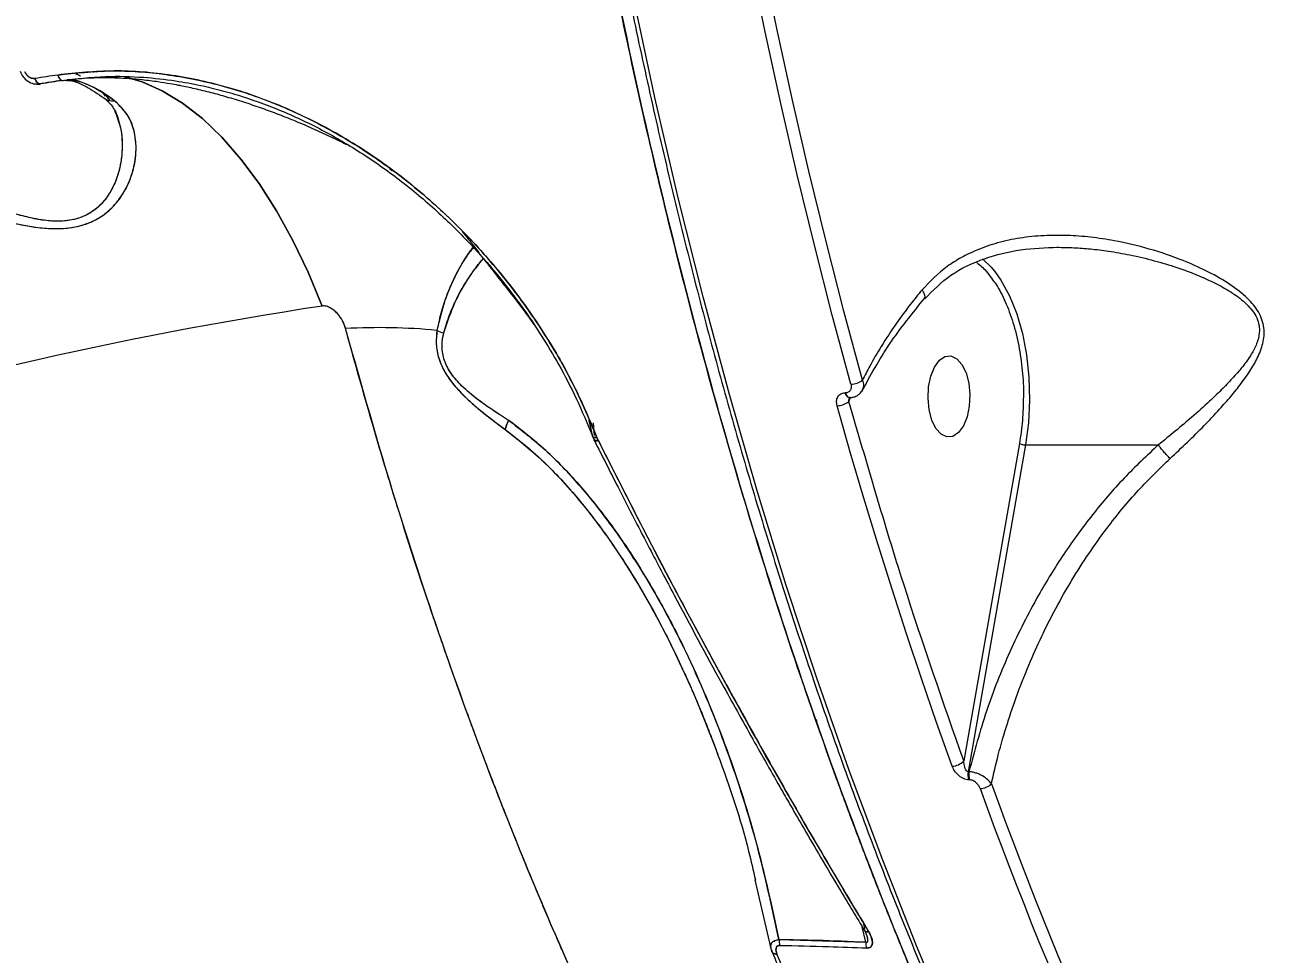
# Model space of a CAD drawing. Header units: millimetres. Extents: x -5873 to 5805, y -5301 to 4302.
# Drawn here: x 123.6 to 261.6, y 790.6 to 893.4 of the extents above; entities that cross this region are included whole.
import ezdxf

# ---------------------------------------------------------------- set-up
doc = ezdxf.new("R2010")
doc.units = ezdxf.units.MM
for name, color, linetype in [('DIKOM_ОБЪЕКТ', 7, 'Continuous'), ('DIKOM_РАЗМЕР_ЗОНА', 7, 'Continuous'), ('DIKOM_РАЗМЕР_ОБЪЕКТА', 7, 'Continuous')]:
    doc.layers.add(name, color=color, linetype=linetype)
doc.styles.add('style1', font='arial.ttf', dxfattribs={"width": 0.8})
doc.dimstyles.new('1-50', dxfattribs={"dimtxt": 300, "dimasz": 200, "dimexe": 100, "dimexo": 0, "dimgap": 100, "dimtad": 1, "dimtxsty": 'style1', "dimcen": 200, "dimclrd": 7, "dimclre": 7, "dimclrt": 7, "dimadec": 1, "dimazin": 2, "dimtfac": 1, "dimtmove": 0, "dimatfit": 2, "dimfxl": 0, "dimlwd": 25, "dimlwe": 18, "dimarcsym": 0})

# ---------------------------------------------------------------- blocks, each defined once
blk = doc.blocks.new('*D9')
at = {"layer": 'Defpoints', "color": 0, "transparency": 16777216}
for p in [(1338.11, 2802.44), (-4588.97, -1585.51), (-117.5, -1585.51)]:
    blk.add_point(p, dxfattribs=at)
at = {"layer": 'DIKOM_РАЗМЕР_ОБЪЕКТА', "color": 7, "lineweight": 18, "transparency": 16777216}
for p, q in [((1338.11, 2802.44), (-4688.97, 2802.44)), ((-117.5, -1585.51), (-4688.97, -1585.51))]:
    blk.add_line(p, q, dxfattribs=at)
at = {"layer": 'DIKOM_РАЗМЕР_ОБЪЕКТА', "color": 7, "lineweight": 25, "transparency": 16777216}
blk.add_line((-4588.97, 2602.44), (-4588.97, -1385.51), dxfattribs=at)
at = {"layer": 'DIKOM_РАЗМЕР_ОБЪЕКТА', "color": 7, "transparency": 16777216}
for points in [[(-4622.31, 2602.44), (-4555.64, 2602.44), (-4588.97, 2802.44)], [(-4622.31, -1385.51), (-4555.64, -1385.51), (-4588.97, -1585.51)]]:
    blk.add_solid(points, dxfattribs=at)
at = {"layer": 'DIKOM_РАЗМЕР_ОБЪЕКТА', "color": 7, "transparency": 16777216, "insert": (-4842.15, 460.98), "char_height": 300, "attachment_point": 5, "rotation": 90, "style": 'style1'}
blk.add_mtext('4400', dxfattribs=at)
blk = doc.blocks.new('*D10')
at = {"layer": 'Defpoints', "color": 0, "transparency": 16777216}
for p in [(4304.51, 1053.39), (-1538.59, -1332.39), (4304.51, -4224.84)]:
    blk.add_point(p, dxfattribs=at)
at = {"layer": 'DIKOM_РАЗМЕР_ОБЪЕКТА', "color": 7, "lineweight": 18, "transparency": 16777216}
for p, q in [((4304.51, 1053.39), (4304.51, -4324.84)), ((-1538.59, -1332.39), (-1538.59, -4324.84))]:
    blk.add_line(p, q, dxfattribs=at)
at = {"layer": 'DIKOM_РАЗМЕР_ОБЪЕКТА', "color": 7, "lineweight": 25, "transparency": 16777216}
blk.add_line((-1338.59, -4224.84), (4104.51, -4224.84), dxfattribs=at)
at = {"layer": 'DIKOM_РАЗМЕР_ОБЪЕКТА', "color": 7, "transparency": 16777216}
for points in [[(-1338.59, -4191.51), (-1338.59, -4258.18), (-1538.59, -4224.84)], [(4104.51, -4191.51), (4104.51, -4258.18), (4304.51, -4224.84)]]:
    blk.add_solid(points, dxfattribs=at)
at = {"layer": 'DIKOM_РАЗМЕР_ОБЪЕКТА', "color": 7, "transparency": 16777216, "insert": (1679.28, -3971.67), "char_height": 300, "attachment_point": 5, "style": 'style1'}
blk.add_mtext('5850', dxfattribs=at)
blk = doc.blocks.new('*D11')
at = {"layer": 'Defpoints', "color": 0, "transparency": 16777216}
for p in [(-510, 4302.44), (-5422.89, -3651.6), (284.83, -3651.6)]:
    blk.add_point(p, dxfattribs=at)
at = {"layer": 'DIKOM_РАЗМЕР_ЗОНА', "color": 7, "lineweight": 18, "transparency": 16777216}
for p, q in [((-510, 4302.44), (-5522.89, 4302.44)), ((284.83, -3651.6), (-5522.89, -3651.6))]:
    blk.add_line(p, q, dxfattribs=at)
at = {"layer": 'DIKOM_РАЗМЕР_ЗОНА', "color": 7, "lineweight": 25, "transparency": 16777216}
blk.add_line((-5422.89, 4102.44), (-5422.89, -3451.6), dxfattribs=at)
at = {"layer": 'DIKOM_РАЗМЕР_ЗОНА', "color": 7, "transparency": 16777216}
for points in [[(-5456.22, 4102.44), (-5389.56, 4102.44), (-5422.89, 4302.44)], [(-5456.22, -3451.6), (-5389.56, -3451.6), (-5422.89, -3651.6)]]:
    blk.add_solid(points, dxfattribs=at)
at = {"layer": 'DIKOM_РАЗМЕР_ЗОНА', "color": 7, "transparency": 16777216, "insert": (-5676.06, -474.49), "char_height": 300, "attachment_point": 5, "rotation": 90, "style": 'style1'}
blk.add_mtext('7950', dxfattribs=at)

msp = doc.modelspace()

# ---------------------------------------------------------------- linework, layer by layer
at = {"layer": 'DIKOM_ОБЪЕКТ', "color": 7, "linetype": 'Continuous', "lineweight": 15}
for p, q in [((131.181, 888.145), (131.186, 888.129)), ((132.223, 888.204), (132.216, 888.223)), ((132.697, 887.571), (133.927, 887.654)), ((125.354, 886.864), (125.175, 886.871)), ((125.183, 886.866), (125.354, 886.864)), ((125.612, 886.93), (125.354, 886.864)), ((125.554, 886.922), (125.354, 886.864)), ((131.824, 886.063), (131.802, 886.132)), ((132.272, 885.787), (132.506, 885.492)), ((132.435, 885.749), (132.959, 885.061)), ((132.84, 885.073), (132.929, 884.962)), ((133.217, 885.195), (133.209, 885.219)), ((133.9, 883.13), (133.648, 883.89)), ((163.981, 877.471), (164.259, 877.297)), ((198.712, 856.792), (198.68, 856.792)), ((214.379, 852.688), (214.351, 852.688)), ((184.641, 851.977), (184.614, 851.968)), ((214.771, 851.75), (214.96, 852.182)), ((214.804, 852.163), (214.833, 852.163)), ((186.401, 848.004), (186.021, 849.689)), ((186.388, 848.001), (186.053, 849.617)), ((186.475, 849.379), (186.605, 847.959)), ((186.544, 848.538), (186.602, 847.963)), ((186.588, 848.452), (186.589, 848.439)), ((186.396, 847.884), (186.58, 847.478)), ((186.582, 847.476), (186.596, 847.448)), ((186.587, 847.477), (186.59, 847.463)), ((186.897, 847.759), (187.037, 847.451)), ((187.037, 847.451), (187.058, 847.409)), ((201.193, 847.861), (201.191, 847.861)), ((201.21, 847.792), (201.213, 847.792)), ((233.629, 847.104), (227.471, 811.982)), ((234.301, 846.942), (227.962, 810.787)), ((234.301, 846.942), (249.01, 846.943)), ((249.01, 846.943), (249.013, 846.942)), ((211.139, 816.55), (211.229, 816.159)), ((211.386, 815.731), (211.313, 816.046)), ((200.2, 812.897), (200.031, 813.354)), ((228.051, 810.787), (227.962, 810.787)), ((228.117, 809.887), (228.029, 809.887)), ((204.375, 798.828), (206.082, 791.365)), ((216.64, 791.92), (216.243, 793.631)), ((216.349, 794.117), (216.502, 793.46)), ((216.53, 793.587), (216.443, 793.959)), ((207.035, 792.214), (216.64, 791.92)), ((216.514, 793.18), (216.748, 792.648)), ((216.721, 791.283), (207.13, 791.579))]:
    msp.add_line(p, q, dxfattribs=at)
at = {"layer": 'DIKOM_ОБЪЕКТ', "color": 7, "linetype": 'Continuous', "lineweight": 15, "flags": 128}
for points in [[(214.99, 853.66), (212.93, 861.299), (210.95, 869.018), (209.053, 876.814), (207.239, 884.684), (205.508, 892.625), (203.862, 900.633), (202.3, 908.705), (200.824, 916.838)], [(216.265, 854.098), (214.21, 861.72), (212.235, 869.422), (210.342, 877.201), (208.531, 885.054), (206.804, 892.977), (205.162, 900.968), (203.604, 909.022), (202.131, 917.137)], [(262.699, 715.338), (257.717, 722.755), (252.847, 730.449), (248.095, 738.415), (243.464, 746.645), (238.958, 755.133), (234.581, 763.87), (230.336, 772.851), (226.227, 782.067), (222.257, 791.511), (218.43, 801.174), (214.75, 811.049), (211.218, 821.127), (207.839, 831.4), (204.614, 841.859), (201.547, 852.495), (198.641, 863.299), (195.897, 874.263), (193.318, 885.376), (190.906, 896.63)], [(125.354, 886.864), (125.273, 886.85), (125.188, 886.864), (125.102, 886.906), (125.018, 886.975), (124.938, 887.068), (124.864, 887.183), (124.799, 887.317), (124.743, 887.466)], [(127.252, 887.847), (127.306, 887.698), (127.371, 887.564), (127.445, 887.449), (127.525, 887.356), (127.609, 887.287), (127.694, 887.245), (127.779, 887.231), (127.861, 887.245)], [(134.656, 887.656), (136.574, 887.107), (138.814, 886.116), (141.044, 884.752), (143.246, 883.028), (145.404, 880.956), (147.5, 878.553), (149.519, 875.837), (151.444, 872.829), (153.261, 869.553), (154.955, 866.033), (156.514, 862.299)], [(156.514, 862.299), (154.955, 866.033), (153.261, 869.553), (151.444, 872.829), (149.519, 875.837), (147.5, 878.553), (145.404, 880.956), (143.246, 883.028), (141.044, 884.752), (138.814, 886.116), (136.574, 887.107), (134.737, 887.638)], [(229.531, 867.524), (230.511, 866.583), (230.905, 866.114)], [(230.905, 866.114), (231.583, 865.159), (232.531, 863.433), (233.333, 861.447), (233.969, 859.247), (234.425, 856.884), (234.69, 854.414), (234.758, 851.894), (234.628, 849.384), (234.301, 846.942)], [(223.827, 854.544), (224.234, 855.55), (224.772, 856.293), (225.395, 856.712), (226.054, 856.773), (226.695, 856.471), (227.266, 855.831), (227.722, 854.904), (228.024, 853.766), (228.149, 852.508), (228.086, 851.233), (227.841, 850.044), (227.434, 849.037), (226.896, 848.294), (226.273, 847.875), (225.614, 847.814), (224.973, 848.116), (224.401, 848.756), (223.946, 849.683), (223.644, 850.822), (223.519, 852.08), (223.582, 853.355), (223.827, 854.544)], [(226.192, 811.409), (224.476, 816.237), (222.795, 821.111), (221.15, 826.031), (219.54, 830.995), (217.966, 836.002), (216.428, 841.051), (214.926, 846.141), (213.461, 851.271)], [(186.897, 847.759), (186.771, 847.75), (186.659, 847.753), (186.563, 847.768), (186.486, 847.795), (186.431, 847.833), (186.397, 847.882), (186.387, 847.939), (186.401, 848.004)], [(186.58, 847.479), (186.584, 847.471), (186.626, 847.434), (186.694, 847.413), (186.788, 847.409), (186.903, 847.421), (187.037, 847.451)], [(187.037, 847.451), (186.903, 847.421), (186.788, 847.409), (186.694, 847.413), (186.626, 847.434), (186.584, 847.471), (186.581, 847.476)], [(187.058, 847.409), (186.924, 847.383), (186.809, 847.373), (186.714, 847.379), (186.644, 847.401), (186.601, 847.439), (186.586, 847.484)], [(186.596, 847.448), (186.601, 847.439), (186.644, 847.401), (186.714, 847.379), (186.809, 847.373), (186.924, 847.383), (187.058, 847.409)], [(216.952, 793.106), (216.823, 793.09), (216.71, 793.093), (216.615, 793.114), (216.542, 793.153), (216.494, 793.209), (216.47, 793.281), (216.473, 793.365), (216.502, 793.46)], [(206.806, 790.619), (206.675, 790.624), (206.557, 790.644), (206.454, 790.679), (206.369, 790.728), (206.304, 790.789), (206.261, 790.861), (206.24, 790.943), (206.243, 791.032)], [(206.243, 791.032), (206.24, 790.943), (206.261, 790.861), (206.304, 790.789), (206.369, 790.728), (206.454, 790.679), (206.557, 790.644), (206.675, 790.624), (206.806, 790.619)]]:
    msp.add_lwpolyline(points, dxfattribs=at)
at = {"layer": 'DIKOM_ОБЪЕКТ', "color": 7, "linetype": 'Continuous', "lineweight": 15}
for centre, radius, start, end in [((192.605, 449.745), 442.95, 98.48442, 98.81261), ((125.626, 887.652), 0.902, 191.92126, 240.72259), ((193.489, 446.204), 445.924, 98.48521, 98.81095), ((192.53, 453.614), 438.427, 98.48226, 98.8136), ((128.129, 888.028), 0.896, 191.64975, 240.71278), ((127.778, 887.486), 0.254, 250.05702, 289.08596), ((125.271, 887.104), 0.254, 250.01398, 289.10767), ((133.319, 886.601), 1.608, 232.69759, 277.18476), ((133.319, 886.603), 1.61, 233.8123, 277.17223), ((225.958, 408.075), 459.502, 98.69243, 115.72575), ((162.754, 789.576), 70.327, 84.74059, 92.98845), ((170.577, 862.029), 2.786, 240.39866, 256.91357), ((214.987, 855.744), 2.084, 270.0914, 307.84635), ((214.94, 852.74), 0.591, 185.0568, 257.31726), ((214.971, 852.741), 0.594, 185.17145, 256.75228), ((213.472, 853.273), 2.002, 269.70481, 310.45992), ((186.745, 848.237), 0.502, 227.04781, 287.67981), ((226.186, 813.134), 1.726, 270.19237, 318.12063), ((229.741, 810.467), 1.808, 169.80795, 198.70242), ((229.832, 810.467), 1.809, 169.82164, 198.68873), ((229.271, 810.674), 1.753, 270.61351, 316.09498), ((656.901, 963.486), 454.688, 199.87293, 209.0148), ((657.213, 963.687), 453.697, 199.87299, 209.01459), ((208.825, 792.157), 1.791, 178.17881, 198.85249), ((216.802, 793.55), 0.469, 232.09565, 288.69843), ((218.406, 791.821), 1.769, 176.77889, 197.70479)]:
    msp.add_arc(centre, radius, start, end, dxfattribs=at)
for points, knots in [([(175.014, 1051.289), (175.028, 1047.753), (175.049, 1042.626), (175.187, 1034.863), (175.36, 1027.895), (175.651, 1019.583), (176.049, 1010.848), (176.568, 1001.7), (177.214, 992.269), (177.99, 982.631), (178.9, 972.845), (179.946, 962.954), (181.13, 952.996), (182.451, 942.999), (183.912, 932.987), (185.511, 922.981), (187.248, 912.999), (189.124, 903.057), (191.136, 893.169), (193.285, 883.348), (195.57, 873.607), (197.987, 863.956), (200.538, 854.406), (203.219, 844.968), (206.029, 835.649), (208.967, 826.46), (212.029, 817.408), (215.215, 808.503), (218.522, 799.75), (221.948, 791.158), (225.49, 782.734), (229.146, 774.485), (232.913, 766.417), (236.789, 758.537), (240.772, 750.85), (244.858, 743.362), (249.045, 736.079), (253.33, 729.007), (257.71, 722.15), (262.183, 715.512), (266.746, 709.1), (271.396, 702.917), (276.129, 696.967), (280.944, 691.255), (285.837, 685.785), (290.806, 680.56), (295.848, 675.584), (300.96, 670.86), (306.14, 666.391), (311.385, 662.182), (316.693, 658.235), (322.061, 654.554), (327.486, 651.138), (332.969, 648.003), (338.218, 645.26), (341.657, 643.702), (343.236, 642.987)], [0, 0, 0, 0, 0.0188203, 0.0272906, 0.0413382, 0.0559454, 0.0716292, 0.0880072, 0.1049248, 0.1222587, 0.1399212, 0.1578473, 0.1759879, 0.1943055, 0.2127706, 0.2313597, 0.250054, 0.2688381, 0.2876993, 0.3066269, 0.3256122, 0.3446474, 0.3637262, 0.3828431, 0.4019932, 0.4211724, 0.440377, 0.4596039, 0.4788505, 0.4981141, 0.5173929, 0.5366851, 0.5559887, 0.575303, 0.5946264, 0.6139584, 0.633298, 0.6526451, 0.671999, 0.69136, 0.7107281, 0.7301038, 0.7494874, 0.7688801, 0.7882827, 0.8076968, 0.8271239, 0.8465664, 0.8660261, 0.8855061, 0.9050094, 0.9245394, 0.9441, 0.9636955, 0.9833307, 1, 1, 1, 1]), ([(-75.561, 828.369), (-68.742, 832.662), (-55.104, 841.248), (-34.151, 852.851), (-12.887, 863.492), (8.682, 873.057), (30.504, 881.554), (52.538, 888.957), (74.738, 895.254), (97.06, 900.43), (119.46, 904.483), (141.891, 907.376), (164.316, 909.208), (179.209, 909.459), (186.656, 909.584)], [0, 0, 0, 0, 0.0833334, 0.1666667, 0.2499999, 0.3333331, 0.4166665, 0.4999999, 0.5833336, 0.6666667, 0.7499999, 0.8333334, 0.9166667, 1, 1, 1, 1]), ([(187.009, 907.701), (188.276, 901.279), (190.804, 888.462), (195.196, 869.765), (199.999, 851.549), (205.247, 833.862), (210.928, 816.695), (216.926, 800.368), (223.217, 784.856), (229.752, 770.187), (236.622, 756.133), (243.791, 742.758), (251.398, 729.818), (259.462, 717.35), (268.004, 705.413), (276.87, 694.254), (286.028, 683.925), (295.43, 674.486), (304.842, 666.14), (314.23, 658.834), (323.584, 652.505), (333.091, 647.004), (342.752, 642.339), (352.741, 638.458), (363.012, 635.437), (373.514, 633.397), (382.943, 632.339), (388.869, 632.392), (391.293, 632.413)], [0, 0, 0, 0, 0.0400953, 0.0800379, 0.1197786, 0.1594136, 0.1990368, 0.2387417, 0.2763388, 0.3141464, 0.3518219, 0.3893097, 0.426691, 0.466309, 0.5059894, 0.545827, 0.5859056, 0.625881, 0.665642, 0.7030219, 0.7403758, 0.7777824, 0.8153207, 0.8530729, 0.8931048, 0.932902, 0.9725618, 1, 1, 1, 1]), ([(338.668, 644.47), (336.652, 645.417), (331.241, 647.959), (323.685, 652.493), (315.944, 657.678), (310.977, 661.381), (307.635, 664.024), (305.907, 665.425), (304.181, 666.858), (302.456, 668.325), (300.733, 669.825), (297.508, 672.699), (292.719, 677.197), (286.342, 683.691), (279.79, 690.926), (273.373, 698.611), (267.118, 706.7), (261.302, 714.787), (257.353, 720.669), (255.228, 723.948), (254.698, 724.772), (254.167, 725.602), (253.637, 726.437), (253.106, 727.278), (252.575, 728.124), (252.044, 728.976), (251.248, 730.261), (250.054, 732.211), (248.332, 735.076), (246.213, 738.688), (243.707, 743.083), (240.832, 748.3), (237.613, 754.373), (234.076, 761.346), (230.637, 768.469), (227.348, 775.604), (224.257, 782.605), (221.863, 788.283), (220.172, 792.419), (219.205, 794.819), (218.232, 797.273), (217.252, 799.78), (216.267, 802.342), (215.277, 804.958), (214.282, 807.63), (211.849, 814.277), (208.174, 824.868), (203.553, 839.464), (199.41, 853.804), (195.714, 867.825), (192.441, 881.476), (189.539, 894.693), (187.838, 903.436), (187.009, 907.701)], [0, 0, 0, 0, 0.0293872, 0.0788433, 0.1119317, 0.1453741, 0.1541917, 0.1630337, 0.1718999, 0.1807904, 0.1897053, 0.1986444, 0.23105, 0.2650428, 0.3006227, 0.3377898, 0.3718101, 0.4070594, 0.439096, 0.442294, 0.4455011, 0.4487172, 0.4519428, 0.4551774, 0.4584212, 0.4616742, 0.4649365, 0.4730746, 0.483779, 0.4970496, 0.5130233, 0.5316045, 0.552793, 0.5765888, 0.6029919, 0.6240114, 0.6464332, 0.670257, 0.6775443, 0.684953, 0.6924837, 0.700136, 0.7079101, 0.7158059, 0.7238234, 0.7319627, 0.7752963, 0.816949, 0.856921, 0.8952121, 0.9318223, 0.9667516, 1, 1, 1, 1]), ([(123.088, 888.264), (123.184, 888.053), (123.378, 887.627), (123.919, 887.137), (124.575, 886.832), (125.029, 886.844), (125.257, 886.851)], [0, 0, 0, 0, 0.2453741, 0.4944049, 0.7465879, 1, 1, 1, 1]), ([(124.743, 887.466), (124.616, 887.463), (124.362, 887.457), (124.011, 887.65), (123.753, 887.916), (123.664, 888.116), (123.62, 888.217)], [0, 0, 0, 0, 0.27878, 0.5585717, 0.779267, 1, 1, 1, 1]), ([(123.62, 888.217), (123.672, 888.103), (123.775, 887.876), (124.061, 887.613), (124.403, 887.455), (124.63, 887.462), (124.743, 887.466)], [0, 0, 0, 0, 0.2503257, 0.4998637, 0.7495954, 1, 1, 1, 1]), ([(127.252, 887.847), (129.211, 888.056), (133.13, 888.473), (139.207, 888.031), (145.297, 886.818), (151.322, 884.792), (157.18, 882.016), (162.795, 878.539), (168.079, 874.436), (172.944, 869.793), (177.332, 864.702), (181.165, 859.262), (184.447, 853.577), (186.082, 849.696), (186.897, 847.759)], [0, 0, 0, 0, 0.0836028, 0.1671698, 0.2505502, 0.3338471, 0.4171342, 0.5001807, 0.5837086, 0.6670449, 0.7499141, 0.8335006, 0.9169365, 1, 1, 1, 1]), ([(186.897, 847.759), (185.97, 849.937), (184.119, 854.288), (180.305, 860.623), (175.821, 866.616), (170.654, 872.133), (164.941, 877.015), (158.876, 881.081), (152.623, 884.261), (146.293, 886.555), (139.877, 887.95), (133.46, 888.494), (129.32, 888.063), (127.252, 887.847)], [0, 0, 0, 0, 0.093438, 0.1866568, 0.2803332, 0.373323, 0.4670058, 0.5599259, 0.6480411, 0.7358478, 0.8234844, 0.9117964, 1, 1, 1, 1]), ([(127.677, 887.252), (129.288, 887.437), (132.269, 887.781), (136.509, 887.663), (140.028, 887.278), (142.896, 886.755), (145.356, 886.166), (148.475, 885.258), (152.415, 883.792), (157.07, 881.538), (161.586, 878.819), (165.89, 875.688), (169.847, 872.271), (172.816, 869.273), (175.039, 866.772), (176.899, 864.516), (178.854, 861.901), (180.858, 858.913), (182.788, 855.671), (184.739, 851.932), (185.843, 849.254), (186.426, 847.838)], [0, 0, 0, 0, 0.0700746, 0.1296593, 0.1789884, 0.217595, 0.2495841, 0.2819713, 0.3486684, 0.4166195, 0.4840312, 0.5516045, 0.6192055, 0.6816058, 0.7106546, 0.7456457, 0.7923063, 0.8348154, 0.8834185, 0.9383297, 1, 1, 1, 1]), ([(127.861, 887.245), (128.239, 887.297), (129.018, 887.404), (130.237, 887.508), (131.477, 887.567), (132.692, 887.578), (133.902, 887.549), (135.19, 887.478), (136.692, 887.343), (138.21, 887.15), (139.543, 886.935), (140.368, 886.783), (141.257, 886.609), (142.464, 886.353), (144.157, 885.939), (145.97, 885.439), (147.787, 884.882), (149.619, 884.265), (151.392, 883.617), (153.166, 882.92), (155, 882.152), (156.892, 881.296), (158.316, 880.624), (159.084, 880.223), (159.229, 880.148)], [0, 0, 0, 0, 0.0372338, 0.0767773, 0.1186394, 0.1569797, 0.1933927, 0.2342464, 0.2795295, 0.3359139, 0.377855, 0.4054122, 0.4138206, 0.4619156, 0.5193345, 0.5738544, 0.6334776, 0.6916129, 0.7480696, 0.8026581, 0.8616152, 0.9244077, 0.9857663, 1, 1, 1, 1]), ([(128.113, 887.262), (128.271, 887.259), (128.953, 887.244), (130.336, 886.683), (131.688, 885.766), (132.359, 885.311)], [0, 0, 0, 0, 0.1311413, 0.5684296, 1, 1, 1, 1]), ([(133.52, 885.006), (133.026, 885.363), (132.048, 886.069), (130.64, 886.764), (129.374, 887.235), (128.62, 887.262), (128.289, 887.274)], [0, 0, 0, 0, 0.270298, 0.5346482, 0.7958908, 1, 1, 1, 1]), ([(133.52, 885.006), (132.691, 885.567), (131.036, 886.686), (129.304, 887.311), (128.439, 887.308), (128.303, 887.307)], [0, 0, 0, 0, 0.4586081, 0.9148495, 1, 1, 1, 1]), ([(129.202, 887.987), (129.36, 887.939), (129.539, 887.884), (129.729, 887.759), (129.752, 887.743)], [0, 0, 0, 0, 0.8774546, 1, 1, 1, 1]), ([(129.714, 887.737), (129.612, 887.81), (129.45, 887.925), (129.298, 887.972), (129.242, 887.99)], [0, 0, 0, 0, 0.6291151, 1, 1, 1, 1]), ([(124.698, 886.888), (124.714, 886.882), (124.776, 886.857), (124.841, 886.864), (124.891, 886.87)], [0, 0, 0, 0, 0.2421894, 1, 1, 1, 1]), ([(102.251, 878.783), (103.105, 878.442), (104.812, 877.758), (107.808, 876.569), (111.009, 875.307), (114.039, 874.142), (116.807, 873.137), (119.239, 872.323), (121.542, 871.657), (123.64, 871.182), (125.574, 870.894), (127.44, 870.815), (129.212, 871.005), (130.79, 871.475), (132.104, 872.181), (133.191, 873.066), (134.327, 874.372), (135.284, 876.15), (135.862, 878.261), (135.975, 880.276), (135.636, 882.111), (134.884, 883.746), (133.975, 884.585), (133.52, 885.006)], [0, 0, 0, 0, 0.0625366, 0.1251412, 0.1872075, 0.2492815, 0.2914867, 0.3335156, 0.3742098, 0.4068055, 0.4368906, 0.4690116, 0.4996822, 0.530384, 0.5625165, 0.5926071, 0.6252124, 0.6878464, 0.7504596, 0.8126808, 0.8753094, 0.937553, 1, 1, 1, 1]), ([(102.251, 878.783), (103.392, 878.327), (105.675, 877.414), (109.811, 875.776), (113.674, 874.274), (117.128, 873.02), (120.075, 872.055), (123.125, 871.252), (126.251, 870.774), (129.27, 870.918), (131.743, 871.854), (133.493, 873.297), (134.679, 874.945), (135.434, 876.651), (135.938, 878.698), (135.949, 880.976), (135.258, 883.303), (134.099, 884.439), (133.52, 885.006)], [0, 0, 0, 0, 0.0823478, 0.1648001, 0.2471002, 0.29716, 0.3471537, 0.3976849, 0.4484644, 0.499612, 0.5507888, 0.6016076, 0.6522511, 0.7025841, 0.7526008, 0.8352407, 0.9178404, 1, 1, 1, 1]), ([(132.359, 885.311), (132.678, 885.038), (133.315, 884.494), (133.693, 883.62), (133.882, 883.183)], [0, 0, 0, 0, 0.5008465, 1, 1, 1, 1]), ([(133.548, 883.833), (133.794, 883.242), (134.369, 881.858), (134.446, 879.511), (134.055, 877.078), (133.274, 875.122), (132.136, 873.553), (130.753, 872.429), (128.872, 871.727), (126.612, 871.617), (124.235, 871.998), (121.474, 872.793), (118.399, 873.976), (114.724, 875.598), (110.9, 877.408), (107.014, 879.286), (104.838, 880.354), (103.752, 880.888)], [0, 0, 0, 0, 0.0699337, 0.163926, 0.2346015, 0.3047696, 0.3510574, 0.3966426, 0.4415614, 0.4864618, 0.5320119, 0.5783089, 0.6481038, 0.7187239, 0.8123294, 0.9063336, 1, 1, 1, 1]), ([(133.863, 883.22), (133.971, 882.869), (134.217, 882.074), (134.38, 880.769), (134.383, 879.313), (134.192, 877.865), (133.792, 876.402), (133.203, 875.081), (132.433, 873.944), (131.508, 873.009), (130.339, 872.257), (128.845, 871.766), (127.417, 871.651), (126.225, 871.715), (125.055, 871.864), (123.534, 872.194), (121.75, 872.73), (119.973, 873.37), (118.323, 874.032), (116.661, 874.744), (114.858, 875.552), (112.859, 876.48), (110.843, 877.441), (108.882, 878.384), (107.049, 879.272), (105.299, 880.125), (104.266, 880.634), (103.752, 880.888)], [0, 0, 0, 0, 0.0407273, 0.0920769, 0.139682, 0.1902516, 0.236095, 0.2833061, 0.3215351, 0.3551476, 0.3911892, 0.4271128, 0.4629728, 0.4805588, 0.49906, 0.5326534, 0.5708698, 0.6066276, 0.6423321, 0.6751347, 0.7140609, 0.7615612, 0.811241, 0.8565163, 0.9057832, 0.9531059, 1, 1, 1, 1]), ([(171.998, 870.544), (172.443, 869.986), (173.053, 869.218), (173.649, 868.44), (173.812, 868.228)], [0, 0, 0, 0, 0.7270275, 1, 1, 1, 1]), ([(250.294, 845.439), (250.938, 846.036), (252.233, 847.235), (254.063, 849.053), (255.672, 850.753), (257.031, 852.298), (258.201, 853.754), (259.224, 855.201), (259.955, 856.491), (260.385, 857.529), (260.703, 858.645), (260.761, 859.827), (260.412, 861.01), (259.969, 861.843), (259.371, 862.625), (258.321, 863.691), (256.612, 864.943), (254.273, 866.239), (251.384, 867.516), (247.998, 868.667), (244.555, 869.482), (241.515, 869.936), (238.917, 870.132), (236.298, 870.115), (233.717, 869.857), (231.232, 869.328), (229.071, 868.59), (227.221, 867.693), (225.078, 866.37), (223.752, 865.008), (222.863, 864.096)], [0, 0, 0, 0, 0.0416433, 0.0836948, 0.1249711, 0.1572421, 0.1874064, 0.220907, 0.2500021, 0.2664922, 0.281493, 0.3129016, 0.328438, 0.3443884, 0.359458, 0.3759658, 0.4155692, 0.458309, 0.5008138, 0.5629652, 0.6254338, 0.6670848, 0.7086474, 0.7497624, 0.7931947, 0.8346787, 0.8745591, 0.9062589, 0.9371811, 1, 1, 1, 1]), ([(173.209, 868.79), (173.207, 868.788), (172.941, 868.534), (172.459, 867.83), (171.732, 866.658), (171.026, 865.27), (170.325, 863.627), (169.65, 861.773), (169.351, 860.33), (169.201, 859.607)], [0, 0, 0, 0, 0.0013172, 0.1764928, 0.3324732, 0.4991375, 0.6663952, 0.8327903, 1, 1, 1, 1]), ([(173.242, 868.757), (172.953, 868.423), (172.264, 867.628), (171.195, 865.648), (170.006, 863.036), (169.469, 860.751), (169.201, 859.607)], [0, 0, 0, 0, 0.192652, 0.4601101, 0.7297049, 1, 1, 1, 1]), ([(223.15, 863.093), (224.075, 864.023), (225.979, 865.936), (229.687, 867.635), (233.697, 868.639), (236.489, 868.743), (237.869, 868.795)], [0, 0, 0, 0, 0.2443487, 0.5029154, 0.7542037, 1, 1, 1, 1]), ([(237.768, 868.792), (238.398, 868.785), (239.638, 868.77), (241.546, 868.621), (243.612, 868.368), (245.974, 867.952), (248.497, 867.356), (250.832, 866.654), (252.861, 865.918), (254.651, 865.154), (256.391, 864.264), (257.785, 863.365), (258.774, 862.519), (259.425, 861.799), (259.91, 861.012), (260.173, 860.162), (260.2, 859.175), (259.907, 858.09), (259.254, 856.844), (258.333, 855.574), (257.199, 854.271), (255.973, 853.008), (254.49, 851.592), (252.795, 850.076), (250.902, 848.466), (249.636, 847.447), (249.01, 846.943)], [0, 0, 0, 0, 0.0429232, 0.0843141, 0.1293737, 0.1832627, 0.2452895, 0.303013, 0.3462052, 0.3894468, 0.4329524, 0.4768596, 0.5001954, 0.5207989, 0.5432579, 0.5647336, 0.585562, 0.618458, 0.6522736, 0.6956932, 0.7393207, 0.7828105, 0.8261506, 0.8886044, 0.9449231, 1, 1, 1, 1]), ([(169.946, 859.315), (170.349, 860.507), (171.158, 862.903), (172.766, 865.61), (173.817, 866.909), (174.333, 867.547)], [0, 0, 0, 0, 0.3351107, 0.6735432, 1, 1, 1, 1]), ([(169.946, 859.315), (170.151, 860.002), (170.56, 861.372), (171.383, 863.117), (172.236, 864.683), (173.07, 865.967), (173.769, 866.916), (174.176, 867.368), (174.335, 867.544)], [0, 0, 0, 0, 0.1865106, 0.3721947, 0.5587283, 0.7446989, 0.8999747, 1, 1, 1, 1]), ([(174.367, 867.508), (174.732, 867.041), (175.518, 866.033), (176.922, 864.247), (178.45, 862.316), (179.477, 860.881), (179.93, 860.248)], [0, 0, 0, 0, 0.1936038, 0.4174917, 0.7432684, 1, 1, 1, 1]), ([(228.914, 867.106), (229.27, 866.82), (229.845, 866.358), (230.344, 865.643), (230.534, 865.371)], [0, 0, 0, 0, 0.6201869, 1, 1, 1, 1]), ([(230.534, 865.371), (230.712, 865.143), (231.281, 864.415), (232.102, 862.781), (232.954, 860.516), (233.597, 857.935), (233.965, 855.183), (234.114, 853.259), (234.072, 852.299), (234.071, 852.274)], [0, 0, 0, 0, 0.0805695, 0.2578397, 0.4406792, 0.6264335, 0.8121888, 0.9950282, 1, 1, 1, 1]), ([(222.863, 864.096), (222.427, 863.56), (221.437, 862.343), (219.907, 860.256), (218.401, 857.968), (217.169, 855.861), (216.528, 854.611), (216.265, 854.098)], [0, 0, 0, 0, 0.1659221, 0.3773741, 0.6331786, 0.8496426, 1, 1, 1, 1]), ([(223.111, 863.135), (223.129, 863.15), (223.185, 863.2), (223.2, 863.351), (223.154, 863.573), (223.041, 863.825), (222.921, 864.008), (222.863, 864.096)], [0, 0, 0, 0, 0.104744, 0.3422029, 0.5737017, 0.794221, 1, 1, 1, 1]), ([(159.088, 859.807), (158.989, 860.097), (158.792, 860.675), (158.311, 861.352), (157.831, 861.81), (157.418, 862.093), (157.043, 862.254), (156.733, 862.316), (156.585, 862.304), (156.514, 862.299)], [0, 0, 0, 0, 0.2499219, 0.499329, 0.628414, 0.7496878, 0.8745708, 0.9390252, 1, 1, 1, 1]), ([(159.088, 859.807), (159.087, 859.809), (159.082, 859.828), (159.003, 860.118), (158.769, 860.693), (158.227, 861.476), (157.576, 862.023), (157.05, 862.253), (156.735, 862.315), (156.588, 862.304), (156.514, 862.299)], [0, 0, 0, 0, 0.0018586, 0.0164353, 0.2503406, 0.5000384, 0.7457525, 0.8745378, 0.936854, 1, 1, 1, 1]), ([(216.196, 852.85), (217.153, 854.606), (219.077, 858.134), (221.808, 861.504), (223.18, 863.196)], [0, 0, 0, 0, 0.4979134, 1, 1, 1, 1]), ([(282.902, 672.628), (282.244, 672.914), (279.548, 674.085), (274.896, 676.524), (268.961, 679.939), (263.101, 683.753), (257.267, 687.964), (251.965, 692.193), (247.177, 696.338), (242.881, 700.314), (238.559, 704.585), (234.303, 709.068), (230.767, 713.029), (227.935, 716.348), (225.715, 719.033), (223.477, 721.825), (221.224, 724.726), (218.957, 727.739), (216.677, 730.867), (213.971, 734.699), (210.814, 739.356), (207.187, 744.979), (203.465, 751.056), (199.772, 757.416), (196.504, 763.35), (193.64, 768.785), (191.184, 773.626), (188.524, 779.064), (186.604, 783.157), (185.309, 785.995), (184.879, 786.942), (184.445, 787.907), (184.006, 788.888), (183.563, 789.887), (183.042, 791.069), (182.365, 792.62), (181.454, 794.733), (180.308, 797.436), (178.936, 800.743), (177.411, 804.512), (175.908, 808.334), (174.215, 812.749), (172.466, 817.46), (170.493, 822.974), (168.005, 830.187), (165.063, 839.236), (161.9, 849.665), (160.001, 856.514), (159.088, 859.807)], [0, 0, 0, 0, 0.0123436, 0.0505758, 0.0884128, 0.1261288, 0.1643927, 0.2032068, 0.2319999, 0.261374, 0.2913296, 0.3218675, 0.3511858, 0.367109, 0.3833084, 0.3997839, 0.4165359, 0.4335641, 0.4508692, 0.4684509, 0.4958542, 0.5246373, 0.5548011, 0.5863464, 0.6164724, 0.6380579, 0.6608435, 0.6815727, 0.7098858, 0.7138534, 0.717881, 0.7219687, 0.7261166, 0.7303246, 0.7345928, 0.7410033, 0.7497914, 0.7609571, 0.7745009, 0.7904233, 0.8067925, 0.8204839, 0.8430357, 0.8622885, 0.8846235, 0.925919, 0.9643783, 1, 1, 1, 1]), ([(282.971, 672.564), (279.573, 674.21), (272.703, 677.537), (262.598, 683.973), (252.63, 691.482), (242.939, 700.084), (233.567, 709.696), (224.536, 720.277), (215.841, 731.819), (207.477, 744.319), (199.333, 757.978), (191.477, 772.767), (183.979, 788.636), (176.98, 805.271), (170.49, 822.679), (164.456, 840.805), (160.881, 853.461), (159.088, 859.807)], [0, 0, 0, 0, 0.064166, 0.1297611, 0.1955762, 0.2613857, 0.3267831, 0.3919662, 0.4571303, 0.5224679, 0.5881745, 0.6572388, 0.725863, 0.7942341, 0.8625695, 0.9310848, 1, 1, 1, 1]), ([(169.201, 859.607), (169.152, 859.112), (169.055, 858.121), (169.348, 856.453), (170.137, 854.765), (171.433, 853.08), (173.078, 851.5), (174.929, 849.99), (176.15, 849.086), (176.76, 848.634)], [0, 0, 0, 0, 0.1273546, 0.2551703, 0.3827021, 0.5093154, 0.6742738, 0.8372217, 1, 1, 1, 1]), ([(169.201, 859.607), (169.153, 859.121), (169.057, 858.15), (169.331, 856.52), (170.08, 854.86), (171.599, 852.839), (173.944, 850.73), (175.82, 849.334), (176.76, 848.634)], [0, 0, 0, 0, 0.1251969, 0.2503307, 0.3752673, 0.5004295, 0.7497812, 1, 1, 1, 1]), ([(177.13, 849.647), (176.23, 850.221), (174.431, 851.369), (172.15, 853.135), (170.617, 854.929), (169.877, 856.478), (169.694, 857.996), (169.862, 858.875), (169.946, 859.315)], [0, 0, 0, 0, 0.249192, 0.4986905, 0.6240197, 0.749069, 0.8743888, 1, 1, 1, 1]), ([(177.13, 849.647), (176.518, 850.035), (175.303, 850.805), (173.47, 852.102), (171.857, 853.469), (170.602, 854.956), (169.879, 856.481), (169.693, 857.99), (169.861, 858.87), (169.946, 859.315)], [0, 0, 0, 0, 0.1696207, 0.3372294, 0.5030817, 0.6267173, 0.7489773, 0.8730187, 1, 1, 1, 1]), ([(216.265, 854.098), (216.334, 853.89), (216.461, 853.504), (216.337, 853.202), (216.281, 853.063)], [0, 0, 0, 0, 0.5418443, 1, 1, 1, 1]), ([(213.461, 851.271), (213.429, 851.45), (213.364, 851.808), (213.493, 852.201), (213.682, 852.443), (213.87, 852.581), (214.094, 852.671), (214.266, 852.682), (214.351, 852.688)], [0, 0, 0, 0, 0.2499887, 0.499203, 0.6251577, 0.749501, 0.8750554, 1, 1, 1, 1]), ([(214.99, 853.66), (215.012, 853.537), (215.055, 853.292), (214.965, 853.023), (214.836, 852.856), (214.708, 852.762), (214.555, 852.699), (214.438, 852.692), (214.379, 852.688)], [0, 0, 0, 0, 0.2499584, 0.4991604, 0.6254103, 0.749509, 0.8753536, 1, 1, 1, 1]), ([(214.834, 852.163), (214.998, 852.177), (215.323, 852.206), (215.746, 852.412), (216.083, 852.695), (216.225, 852.931), (216.295, 853.046)], [0, 0, 0, 0, 0.2597715, 0.5168774, 0.7641945, 1, 1, 1, 1]), ([(214.771, 851.75), (214.775, 851.833), (214.785, 852), (214.829, 852.17), (214.871, 852.244), (214.874, 852.249)], [0, 0, 0, 0, 0.4842996, 0.9656582, 1, 1, 1, 1]), ([(227.471, 811.982), (225.211, 818.438), (220.691, 831.349), (216.744, 844.95), (214.771, 851.75)], [0, 0, 0, 0, 0.4999999, 1, 1, 1, 1]), ([(234.071, 852.274), (234.053, 851.387), (234.017, 849.628), (233.758, 847.941), (233.629, 847.104)], [0, 0, 0, 0, 0.504057, 1, 1, 1, 1]), ([(177.13, 849.647), (177.038, 849.466), (176.854, 849.103), (176.791, 848.79), (176.76, 848.634)], [0, 0, 0, 0, 0.5000988, 1, 1, 1, 1]), ([(176.76, 848.634), (176.791, 848.79), (176.855, 849.102), (177.038, 849.466), (177.13, 849.647)], [0, 0, 0, 0, 0.5000583, 1, 1, 1, 1]), ([(176.76, 848.634), (177.755, 847.863), (179.827, 846.259), (182.628, 843.484), (185.317, 840.418), (187.583, 837.45), (189.593, 834.519), (191.31, 831.784), (192.945, 828.951), (194.507, 826.018), (195.707, 823.578), (196.618, 821.617), (197.251, 820.206), (197.909, 818.685), (198.588, 817.052), (199.123, 815.709), (199.524, 814.673), (199.795, 813.959), (200.049, 813.279), (200.211, 812.835), (200.277, 812.653)], [0, 0, 0, 0, 0.090316, 0.187907, 0.2780843, 0.3758078, 0.4469369, 0.5231913, 0.5974255, 0.6703511, 0.7493813, 0.7817822, 0.8166215, 0.8538974, 0.8936068, 0.9357471, 0.9511982, 0.9682855, 0.9870064, 1, 1, 1, 1]), ([(176.76, 848.634), (178.124, 847.553), (180.846, 845.395), (184.462, 841.485), (188.335, 836.535), (192.262, 830.366), (196.524, 822.174), (200.381, 812.708), (203.113, 804.589), (204.182, 799.866), (204.423, 798.797)], [0, 0, 0, 0, 0.0942726, 0.1881039, 0.2822723, 0.4246552, 0.5673344, 0.7566088, 0.9448946, 1, 1, 1, 1]), ([(177.136, 849.652), (177.135, 849.651), (177.133, 849.651), (177.131, 849.649), (177.13, 849.648), (177.13, 849.647)], [0, 0, 0, 0, 0.5512891, 0.7826057, 1, 1, 1, 1]), ([(177.136, 849.652), (177.135, 849.651), (177.133, 849.651), (177.131, 849.649), (177.13, 849.648), (177.13, 849.647)], [0, 0, 0, 0, 0.5569126, 0.7880846, 1, 1, 1, 1]), ([(207.035, 792.214), (206.235, 795.89), (204.638, 803.233), (201.169, 813.899), (197.232, 823.333), (192.917, 831.497), (188.924, 837.633), (184.985, 842.551), (181.299, 846.438), (178.527, 848.578), (177.136, 849.652)], [0, 0, 0, 0, 0.165953, 0.3315069, 0.4981022, 0.6237953, 0.7494784, 0.8327982, 0.9160583, 1, 1, 1, 1]), ([(177.136, 849.652), (178.5, 848.601), (181.25, 846.48), (184.938, 842.606), (188.321, 838.391), (191.394, 833.868), (194.188, 829.116), (197.563, 822.535), (201.149, 813.955), (204.628, 803.276), (206.231, 795.907), (207.035, 792.214)], [0, 0, 0, 0, 0.0822331, 0.1658695, 0.2501958, 0.3328846, 0.4168115, 0.5012066, 0.6673587, 0.8332913, 1, 1, 1, 1]), ([(186.612, 847.425), (187.483, 845.696), (189.044, 842.596), (191.14, 838.517), (192.782, 835.357), (194.156, 832.739), (196.752, 827.83), (200.073, 821.683), (204.046, 814.531), (206.603, 810.022), (208.496, 806.729), (209.933, 804.247), (211.765, 801.119), (213.998, 797.347), (215.631, 794.643), (216.514, 793.18)], [0, 0, 0, 0, 0.0915572, 0.1642166, 0.2179654, 0.2612419, 0.3054313, 0.4837522, 0.5974207, 0.7021277, 0.7365789, 0.7834271, 0.8429084, 0.9150747, 1, 1, 1, 1]), ([(187.037, 847.451), (187.008, 847.508), (186.957, 847.61), (186.916, 847.714), (186.897, 847.759)], [0, 0, 0, 0, 0.5600705, 1, 1, 1, 1]), ([(187.058, 847.409), (187.054, 847.417), (187.047, 847.431), (187.04, 847.445), (187.037, 847.451)], [0, 0, 0, 0, 0.55991, 1, 1, 1, 1]), ([(216.952, 793.106), (214.038, 797.991), (208.226, 807.733), (200.392, 821.81), (193.332, 835.021), (189.148, 843.282), (187.058, 847.409)], [0, 0, 0, 0, 0.2815826, 0.5616529, 0.7810026, 1, 1, 1, 1]), ([(187.058, 847.409), (188.354, 844.838), (190.998, 839.595), (195.116, 831.697), (199.296, 823.88), (203.45, 816.324), (207.65, 808.882), (212.127, 801.141), (215.298, 795.861), (216.952, 793.106)], [0, 0, 0, 0, 0.1361644, 0.2776814, 0.424544, 0.5614683, 0.6943972, 0.8405804, 1, 1, 1, 1]), ([(233.629, 847.104), (233.668, 847.083), (233.744, 847.04), (233.924, 846.987), (234.122, 846.949), (234.242, 846.944), (234.301, 846.942)], [0, 0, 0, 0, 0.2499225, 0.5000229, 0.7499979, 1, 1, 1, 1]), ([(249.013, 846.942), (247.723, 845.739), (245.142, 843.333), (241.666, 839.249), (238.505, 834.915), (235.394, 829.866), (232.469, 824.067), (229.851, 817.517), (228.651, 813.032), (228.051, 810.787)], [0, 0, 0, 0, 0.1253841, 0.2507555, 0.3765197, 0.5015047, 0.6662495, 0.8329597, 1, 1, 1, 1]), ([(250.294, 845.439), (250.181, 845.551), (249.95, 845.779), (249.599, 846.173), (249.272, 846.574), (249.098, 846.82), (249.013, 846.942)], [0, 0, 0, 0, 0.2457421, 0.4999858, 0.75424, 1, 1, 1, 1]), ([(230.534, 809.459), (230.777, 810.522), (231.286, 812.75), (232.253, 816.064), (233.432, 819.528), (234.765, 822.884), (236.201, 826.035), (237.724, 829.022), (239.388, 831.947), (241.275, 834.907), (243.686, 838.281), (246.628, 841.887), (249.111, 844.292), (250.294, 845.439)], [0, 0, 0, 0, 0.0798298, 0.1672419, 0.2505754, 0.3441637, 0.4268397, 0.498689, 0.5839422, 0.6671251, 0.7493246, 0.880527, 1, 1, 1, 1]), ([(-74.961, 826.428), (-73.466, 824.295), (-70.7, 820.347), (-66.854, 814.952), (-63.678, 810.545), (-61.083, 806.975), (-58.83, 803.901), (-56.678, 800.983), (-53.179, 796.271), (-48.32, 789.813), (-40.45, 779.556), (-30.845, 767.374), (-18.742, 752.56), (-5.788, 737.318), (8.011, 721.779), (21.762, 706.981), (35.422, 692.951), (48.943, 679.714), (62.419, 667.177), (75.815, 655.366), (89.098, 644.315), (102.242, 634.044), (115.201, 624.592), (127.938, 615.984), (140.415, 608.246), (152.605, 601.395), (164.479, 595.446), (176.013, 590.412), (187.173, 586.311), (197.851, 583.18), (208.035, 580.988), (217.673, 579.79), (225.121, 579.399), (229.168, 579.739), (230.337, 579.837)], [0, 0, 0, 0, 0.0146523, 0.0271114, 0.0373357, 0.0453143, 0.0520535, 0.0588991, 0.0658591, 0.0853453, 0.1048591, 0.1397028, 0.1745473, 0.2160271, 0.2575095, 0.2990756, 0.3395071, 0.3799116, 0.4203164, 0.4607224, 0.5011282, 0.5415567, 0.5820549, 0.6224676, 0.6628783, 0.7032899, 0.7437036, 0.7841199, 0.8246141, 0.8650705, 0.9046839, 0.9443008, 0.9839198, 1, 1, 1, 1]), ([(186.123, 587.132), (182.606, 588.405), (175.592, 590.945), (164.655, 595.811), (153.472, 601.417), (142.009, 607.833), (130.275, 615.044), (118.498, 622.903), (106.723, 631.345), (95.023, 640.283), (83.227, 649.831), (71.367, 659.96), (59.202, 670.883), (46.724, 682.64), (33.931, 695.278), (21.092, 708.549), (8.275, 722.384), (-4.448, 736.705), (-16.796, 751.177), (-28.776, 765.766), (-40.399, 780.445), (-51.898, 795.511), (-63.276, 810.926), (-70.701, 821.456), (-74.419, 826.73)], [0, 0, 0, 0, 0.0469268, 0.0935785, 0.1400689, 0.1865089, 0.2330083, 0.2796774, 0.3239389, 0.3681857, 0.412185, 0.4560314, 0.4998189, 0.5462968, 0.5929217, 0.6398069, 0.6867707, 0.7334511, 0.7799559, 0.8237426, 0.8675643, 0.9115129, 0.9556835, 1, 1, 1, 1]), ([(-74.419, 826.73), (-71.871, 823.105), (-66.651, 815.677), (-58.495, 804.438), (-49.858, 792.829), (-41.112, 781.403), (-32.306, 770.208), (-23.849, 759.745), (-17.834, 752.496), (-14.41, 748.43), (-13.325, 747.146), (-12.236, 745.861), (-11.141, 744.574), (-10.042, 743.286), (-6.213, 738.816), (0.145, 731.516), (8.832, 721.826), (16.876, 713.097), (24.263, 705.284), (30.987, 698.343), (37.04, 692.231), (42.42, 686.908), (47.127, 682.337), (50.995, 678.64), (54.092, 675.719), (56.417, 673.549), (57.998, 672.083), (58.869, 671.281), (59.204, 670.972), (59.342, 670.845), (59.401, 670.79), (59.427, 670.767), (59.438, 670.756), (59.443, 670.752), (59.446, 670.75), (63.191, 667.555), (70.042, 661.034), (80.438, 652.217), (90.259, 644.098), (99.271, 637.017), (107.483, 630.834), (113.193, 626.713), (116.919, 624.096), (118.786, 622.799), (120.627, 621.534), (122.443, 620.301), (124.233, 619.099), (129.839, 615.379), (139.089, 609.546), (151.679, 602.358), (163.717, 596.243), (175.224, 591.085), (182.512, 588.441), (186.123, 587.132)], [0, 0, 0, 0, 0.0304209, 0.0623319, 0.0957331, 0.1306243, 0.1625614, 0.1956531, 0.2257284, 0.2297332, 0.2337531, 0.2377887, 0.2418395, 0.2459056, 0.2499868, 0.2842986, 0.3161635, 0.3455813, 0.3725526, 0.3970771, 0.4191542, 0.4387849, 0.4559682, 0.4707046, 0.4811918, 0.4899527, 0.4962339, 0.4985741, 0.4995217, 0.4999228, 0.5000961, 0.500172, 0.5002052, 0.5002199, 0.5002261, 0.5002312, 0.5398575, 0.5779839, 0.6146114, 0.6497392, 0.6794117, 0.707923, 0.7151987, 0.7223946, 0.7295108, 0.7365476, 0.7435043, 0.7503818, 0.8020669, 0.8528713, 0.9027951, 0.951838, 1, 1, 1, 1]), ([(26.697, 818.802), (27.95, 817.267), (30.512, 814.128), (34.459, 809.37), (38.589, 804.454), (42.905, 799.39), (47.406, 794.185), (51.758, 789.231), (55.428, 785.114), (58.433, 781.779), (61.129, 778.814), (64.105, 775.571), (67.438, 771.978), (70.951, 768.238), (74.291, 764.727), (76.581, 762.347), (77.9, 760.985), (78.464, 760.403), (78.98, 759.873), (79.447, 759.392), (79.867, 758.962), (81.962, 756.815), (85.573, 753.157), (90.655, 748.105), (95.63, 743.249), (100.574, 738.513), (105.645, 733.749), (110.185, 729.568), (114.263, 725.879), (117.75, 722.77), (121.145, 719.786), (124.447, 716.926), (127.657, 714.185), (130.775, 711.56), (135.909, 707.298), (142.93, 701.634), (151.682, 694.884), (160.295, 688.537), (168.799, 682.572), (177.224, 676.978), (186.028, 671.46), (195.177, 666.115), (204.7, 661.016), (213.956, 656.54), (222.993, 652.623), (228.79, 650.537), (231.679, 649.498)], [0, 0, 0, 0, 0.0179876, 0.036776, 0.0563658, 0.0767562, 0.0979467, 0.1199374, 0.1380064, 0.1494629, 0.1620315, 0.1757123, 0.1910471, 0.2085284, 0.2246544, 0.2375301, 0.2403655, 0.2429777, 0.2453672, 0.2475337, 0.2494771, 0.2511976, 0.2766466, 0.2996032, 0.3217501, 0.3456954, 0.368272, 0.3922597, 0.4088967, 0.4251312, 0.4409632, 0.4563929, 0.4714206, 0.4860462, 0.50027, 0.5438566, 0.5855949, 0.625487, 0.6683375, 0.7099847, 0.7504311, 0.8008984, 0.850377, 0.8999628, 0.9501455, 1, 1, 1, 1]), ([(26.697, 818.802), (30.768, 813.855), (38.913, 803.955), (51.33, 789.635), (63.884, 775.714), (76.548, 762.285), (89.242, 749.417), (101.652, 737.416), (113.749, 726.263), (125.536, 715.912), (137.252, 706.143), (148.893, 696.962), (160.852, 688.086), (173.034, 679.659), (185.337, 671.827), (197.3, 664.898), (208.926, 658.865), (220.195, 653.763), (230.782, 649.642), (237.362, 647.719), (240.493, 646.805)], [0, 0, 0, 0, 0.0553791, 0.1108169, 0.1664568, 0.2224439, 0.2783423, 0.3339096, 0.3861328, 0.4383163, 0.4905823, 0.5430554, 0.5958388, 0.6545407, 0.7129086, 0.771123, 0.8293615, 0.8878044, 0.946626, 1, 1, 1, 1]), ([(228.029, 809.887), (227.933, 809.894), (227.738, 809.908), (227.436, 810.019), (227.146, 810.18), (226.799, 810.453), (226.433, 810.868), (226.272, 811.229), (226.192, 811.409)], [0, 0, 0, 0, 0.1238446, 0.2506026, 0.3732679, 0.5015394, 0.7510258, 1, 1, 1, 1]), ([(227.962, 810.787), (227.941, 810.789), (227.898, 810.795), (227.806, 810.853), (227.682, 811.016), (227.531, 811.404), (227.495, 811.751), (227.471, 811.982)], [0, 0, 0, 0, 0.0516011, 0.1085212, 0.2507001, 0.5004576, 1, 1, 1, 1]), ([(230.534, 809.459), (230.413, 809.61), (230.165, 809.919), (229.659, 810.272), (229.195, 810.508), (228.813, 810.653), (228.42, 810.756), (228.175, 810.776), (228.051, 810.787)], [0, 0, 0, 0, 0.2323328, 0.474208, 0.6011008, 0.731643, 0.8646011, 1, 1, 1, 1]), ([(229.29, 808.921), (229.239, 809.036), (229.136, 809.264), (228.904, 809.529), (228.681, 809.703), (228.496, 809.805), (228.303, 809.875), (228.179, 809.883), (228.117, 809.887)], [0, 0, 0, 0, 0.2487661, 0.4982514, 0.6262701, 0.7492534, 0.8752998, 1, 1, 1, 1]), ([(206.118, 791.374), (206.112, 791.389), (206.056, 791.532), (206.147, 791.789), (206.401, 792.034), (206.731, 792.165), (206.934, 792.198), (207.035, 792.214)], [0, 0, 0, 0, 0.0367693, 0.3566807, 0.6767324, 0.8381148, 1, 1, 1, 1]), ([(207.035, 792.214), (206.867, 792.182), (206.537, 792.118), (206.238, 791.898), (206.088, 791.64), (206.108, 791.452), (206.117, 791.359)], [0, 0, 0, 0, 0.2693558, 0.5294291, 0.7677668, 1, 1, 1, 1]), ([(216.64, 791.92), (214.848, 791.995), (211.647, 792.128), (208.444, 792.188), (207.035, 792.214)], [0, 0, 0, 0, 0.5599963, 1, 1, 1, 1]), ([(216.716, 792.733), (216.735, 792.67), (216.789, 792.502), (216.824, 792.249), (216.832, 792.04), (216.798, 791.943), (216.777, 791.913), (216.75, 791.894), (216.716, 791.89), (216.679, 791.899), (216.654, 791.913), (216.64, 791.92)], [0, 0, 0, 0, 0.1864594, 0.4975969, 0.7412371, 0.7892433, 0.8316312, 0.870671, 0.9096735, 0.951915, 1, 1, 1, 1]), ([(216.747, 792.639), (216.752, 792.623), (216.8, 792.462), (216.828, 792.254), (216.825, 792.04), (216.807, 791.956), (216.779, 791.914), (216.756, 791.899), (216.73, 791.89), (216.689, 791.894), (216.658, 791.911), (216.64, 791.92)], [0, 0, 0, 0, 0.0522362, 0.5239476, 0.6581624, 0.76012, 0.8203457, 0.8478119, 0.8749519, 0.9321664, 1, 1, 1, 1]), ([(216.721, 791.283), (216.827, 791.288), (217.038, 791.299), (217.252, 791.46), (217.358, 791.69), (217.399, 792.224), (217.15, 792.715), (216.952, 793.106)], [0, 0, 0, 0, 0.1258812, 0.2517762, 0.3770518, 0.503262, 1, 1, 1, 1]), ([(216.952, 793.106), (217.056, 792.916), (217.266, 792.534), (217.384, 792.044), (217.359, 791.687), (217.249, 791.459), (217.038, 791.299), (216.827, 791.288), (216.721, 791.283)], [0, 0, 0, 0, 0.2484346, 0.4980372, 0.630165, 0.7486295, 0.8742641, 1, 1, 1, 1]), ([(206.117, 791.335), (206.136, 791.249), (206.176, 791.068), (206.257, 790.889), (206.3, 790.795)], [0, 0, 0, 0, 0.4718082, 1, 1, 1, 1]), ([(206.3, 790.795), (206.993, 789.115), (208.237, 786.103), (209.925, 782.16), (211.254, 779.116), (212.37, 776.603), (214.484, 771.911), (217.216, 766.074), (220.527, 759.337), (222.676, 755.121), (224.274, 752.059), (225.488, 749.763), (227.043, 746.876), (228.949, 743.409), (230.353, 740.939), (231.112, 739.604)], [0, 0, 0, 0, 0.0917608, 0.1646052, 0.2185878, 0.2618703, 0.3060421, 0.4843629, 0.5980495, 0.7029249, 0.7371968, 0.783866, 0.843203, 0.9152345, 1, 1, 1, 1]), ([(206.806, 790.619), (206.739, 790.834), (206.638, 791.158), (206.782, 791.464), (206.956, 791.567), (207.072, 791.575), (207.13, 791.579)], [0, 0, 0, 0, 0.4978212, 0.7482458, 0.8740402, 1, 1, 1, 1]), ([(207.13, 791.579), (207.072, 791.574), (206.956, 791.566), (206.826, 791.49), (206.741, 791.378), (206.685, 791.196), (206.694, 790.936), (206.769, 790.725), (206.806, 790.619)], [0, 0, 0, 0, 0.1254137, 0.2508514, 0.3707647, 0.5018141, 0.7514251, 1, 1, 1, 1]), ([(231.623, 739.418), (229.135, 743.878), (224.162, 752.789), (217.632, 765.993), (211.835, 778.589), (208.484, 786.607), (206.806, 790.619)], [0, 0, 0, 0, 0.2802029, 0.5599219, 0.779771, 1, 1, 1, 1]), ([(207.13, 791.579), (208.921, 791.543), (212.119, 791.48), (215.315, 791.343), (216.721, 791.283)], [0, 0, 0, 0, 0.5599937, 1, 1, 1, 1])]:
    msp.add_open_spline(points, degree=3, knots=knots, dxfattribs=at)

# ---------------------------------------------------------------- dimensions: what is measured, and where the dimension line sits
at = {"layer": 'DIKOM_РАЗМЕР_ЗОНА'}
dim = msp.add_linear_dim(base=(-5422.889, -3651.603), p1=(-510.005, 4302.437), p2=(284.83, -3651.603), angle=90, text='7950', dimstyle='1-50', dxfattribs=at)
dim.commit()
dim.dimension.update_dxf_attribs({"geometry": '*D11', "text_midpoint": (-5422.889, -474.491), "dimtype": 160})
at = {"layer": 'DIKOM_РАЗМЕР_ОБЪЕКТА'}
dim = msp.add_linear_dim(base=(-4588.973, -1585.515), p1=(1338.114, 2802.437), p2=(-117.504, -1585.515), angle=90, text='4400', dimstyle='1-50', dxfattribs=at)
dim.commit()
dim.dimension.update_dxf_attribs({"geometry": '*D9', "text_midpoint": (-4588.973, 460.978), "dimtype": 160})
dim = msp.add_linear_dim(base=(4304.512, -4224.842), p1=(-1538.592, -1332.389), p2=(4304.512, 1053.391), text='5850', dimstyle='1-50', dxfattribs=at)
dim.commit()
dim.dimension.update_dxf_attribs({"geometry": '*D10', "text_midpoint": (1679.282, -4224.842), "dimtype": 160})

doc.saveas('drawing.dxf')
